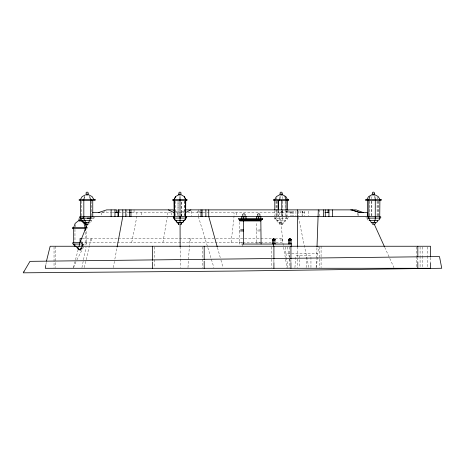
<?xml version="1.0" encoding="UTF-8"?>
<svg xmlns="http://www.w3.org/2000/svg" width="465" height="465" viewBox="0 0 465 465"><rect width="100%" height="100%" fill="white"/><g stroke="black" fill="none" stroke-linecap="round" stroke-linejoin="round"><path stroke-width="0.35" stroke-dasharray="2.33 1.74" d="M282.517 201.235L282.482 219.218L281.145 224.752L279.994 224.45L279.209 223.63L279.029 222.549L277.878 222.247L277.094 221.421L276.913 220.346L275.768 220.038L274.984 219.218L274.803 216.487M316.101 267.567L316.479 258.935M316.508 258.215L317.008 246.706M187.988 267.567L189.871 238.533M294.932 267.584L295.891 255.611L310.951 255.611L310.951 267.584M306.127 267.584L307.086 255.611M316.496 267.578L317.642 253.408L318.839 246.247M231.128 242.387L234.029 216.487L234.029 212.633M286.103 216.487L285.969 219.218L285.353 220.038L284.452 220.346L284.313 221.421L283.697 222.247L282.796 222.549L282.04 224.45L281.139 224.752L280.244 224.45L279.488 222.549L278.587 222.247L277.832 220.346L276.937 220.038L276.32 219.218L276.181 216.487M288.469 217.626L287.48 218.143L287.306 219.218L286.516 220.038L285.37 220.346L285.19 221.421L284.406 222.247L283.255 222.549L283.08 223.63L282.29 224.45L281.145 224.752L279.808 219.218L279.767 216.487M45.872 264.707L46.355 261.842M162.936 242.387L167.255 217.19M371.611 198.7L371.971 196.59M93.814 216.487L93.628 219.218L92.797 220.038M113.291 267.578L114.739 259.772M114.872 259.063L116.982 247.711M282.732 217.626L282.517 218.143M131.74 242.387L136.879 216.487L136.879 212.633M81.939 267.578L83.363 260.464M83.502 259.755L86.06 246.956M84.258 267.584L89.385 245.886M89.547 245.189L90.21 242.387L90.21 238.533M73.447 267.584L78.777 247.287M75.167 226.844L75.952 224.089M73.534 267.637L75.975 261.772M81.294 247.095L79.934 250.124L78.544 249.56L76.696 247.095L77.254 248.496L78.318 249.56L79.707 250.124L81.067 247.095M81.334 246.491L82.421 244.061M81.567 246.491L82.648 244.061M75.836 246.531A3.778 3.755 -90 0 0 77.225 247.095L77.789 248.496L78.847 249.56L80.236 250.124L81.596 247.095M81.869 246.491L82.956 244.061M80.236 250.124L81.823 247.095M82.096 246.491L83.183 244.061M82.352 247.095L80.997 250.124L79.602 249.56L77.754 247.095L78.318 248.496L79.376 249.56L80.765 250.124L82.671 245.88M82.939 245.276L83.485 244.061M82.625 246.491L83.712 244.061M276.175 199.409L276.937 197.718M76.888 259.883L83.659 246.863M286.882 217.626L286.103 218.143M94.86 217.626L93.814 218.143M88.356 224.45L89.181 223.63M90.576 222.247L91.402 221.421M279.895 212.633L282.72 210.912M287.69 210.912L284.865 212.633L279.791 212.633L279.791 215.847M181.524 215.777L181.524 212.226L185.012 210.465M102.48 212.4L106.59 211.023M275.402 217.626L276.181 218.143L274.211 218.091L273.809 217.626M102.155 212.633L111.71 212.633M112.28 212.633L113.873 212.633M118.918 212.633L129.014 212.633M131.74 212.633L171.719 212.633M174.619 212.633L185.419 212.633M187.662 212.633L200.212 212.633M202.874 212.633L278.192 212.633M292.241 212.633L288.091 212.633L288.091 209.878M304.755 212.633L300.094 212.633L300.094 209.878M287.48 218.143L274.803 218.143L276.181 218.143M276.913 220.346L285.37 220.346M279.029 222.549L283.255 222.549M86.135 227.53L87.67 227.53L87.67 228.635M260.848 229.937L256.721 229.937L256.721 222.334M240.887 230.983L239.272 230.983L239.51 222.317M260.156 230.983L256.721 230.983L256.721 242.207L260.848 242.207M82.235 238.533L117.878 238.533M118.377 238.533L271.554 238.533M275.175 238.533L282.801 238.533L282.801 242.387L283.493 246.59M243.637 242.207L239.272 242.207L239.272 244.044L243.398 244.044M80.672 242.387L242.684 242.387M242.939 242.387L260.144 242.387M260.749 242.387L271.734 242.387M275.919 242.387L282.801 242.387L280.494 216.487M80.492 244.061L86.455 244.061L86.455 229.338M77.225 247.095L79.073 249.56L80.462 250.124M285.411 246.962L285.929 253.408L317.642 253.408M366.908 218.143L365.891 217.626M279.767 218.143L279.552 217.626M174.794 210.755L177.851 212.226L177.88 212.633M367.088 219.218L367.896 220.038M384.729 247.304L393.942 267.631M377.045 197.154L377.743 198.846M198.34 216.487L211.168 258.616M211.383 259.307L213.906 267.596M217.446 247.566L220.73 259.307M220.927 259.999L223.055 267.596M298.449 217.202L308.876 267.578M287.26 246.956L290.241 261.888M283.609 247.287L287.074 268.288M285.929 253.408L287.951 267.578M282.168 196.59L282.429 198.7M181.524 212.226L181.553 212.633M180.129 246.706L180.286 267.567M297.583 246.706L297.71 267.567M86.449 242.41L86.455 244.061M430.497 257.622L430.497 261.888M427.719 246.956L427.719 255.488M427.719 256.198L427.719 267.578M422.36 246.956L422.36 255.488M422.36 256.198L422.36 267.578M420.081 246.956L420.081 255.488M420.081 256.198L420.081 267.578M417.82 257.622L417.82 261.888M416.192 246.956L416.192 255.488M416.192 256.198L416.192 267.578M378.644 201.235L378.644 215.76M377.975 201.235L377.975 215.76M377.098 201.235L377.098 215.76M371.849 201.235L371.849 215.76M371.489 201.235L371.489 215.76M369.687 201.235L369.687 215.76M358.329 213.644L358.329 215.777M357.469 212.929L357.469 215.777M321.088 246.247L321.088 267.578M319.281 209.878L319.281 215.83M319.188 246.956L319.188 267.578M308.655 211.197L308.655 215.83M304.755 211.255L304.755 215.847M302.779 211.255L302.779 212.633M302.134 211.197L302.134 215.83L302.076 211.255M299.756 255.611L299.756 267.584M298.298 211.197L298.298 215.83M295.92 211.197L295.92 215.83M293.717 211.197L293.717 215.83M292.241 211.255L292.241 215.847M291.869 211.197L291.869 215.83M290.939 259.755L290.939 261.888M290.579 211.255L290.579 215.847M289.759 211.255L289.759 212.633M289.596 246.956L289.596 267.578M287.48 210.68L287.48 215.76M286.271 210.68L286.271 216.487M286.103 210.68L286.103 215.76M285.155 201.235L285.155 215.76M282.255 210.68L282.255 215.76M282.046 210.68L282.046 215.76M281.778 210.68L281.778 215.76M281.767 212.633L281.767 215.847M280.976 238.533L280.976 242.387M278.454 210.68L278.454 215.76M278.192 210.68L278.192 215.847M277.128 201.235L277.128 215.76M276.181 201.235L276.216 215.847M276.012 201.235L276.012 215.76M274.803 210.68L274.803 215.76M273.914 259.755L273.914 261.888M271.816 246.956L271.816 267.578M256.959 229.937L256.959 230.983M256.959 242.207L256.959 244.044M242.66 244.59L242.66 246.247M239.51 230.983L239.51 242.207M236.516 212.633L236.516 215.847M202.24 246.956L202.24 258.331M202.24 259.046L202.24 267.578M199.735 211.255L199.735 212.633M198.34 209.878L198.34 215.83M197.724 211.255L197.724 212.633M191.597 211.197L191.597 215.83M190.365 238.533L190.365 242.387M184.64 201.235L184.64 215.76M184.564 201.235L184.564 215.76M181.705 216.487L181.705 201.235L181.687 215.847M178.037 215.76L178.037 201.235L178.019 215.847M177.851 212.226L177.851 215.777M175.224 201.235L175.299 216.487M171.167 212.633L171.167 215.847M167.371 212.633L167.371 216.487M154.45 246.956L154.45 259.046M154.45 259.755L154.45 267.578M141.273 212.633L141.273 215.847M134.042 209.878L134.042 212.633M126.904 209.878L126.904 215.83M119.708 209.878L119.708 212.633M101.626 212.633L101.614 215.847M91.779 238.533L91.779 242.387M91.483 201.235L91.477 215.76M85.159 232.262L85.159 244.061M81.886 241.103L81.886 242.387M81.753 201.235L81.753 215.76M74.97 229.361L74.97 241.684M55.701 246.247L55.701 267.578M54.039 246.956L54.039 267.578M75.307 245.462A3.778 3.755 -90 0 1 74.743 244.061M75.533 245.462A3.778 3.755 -90 0 1 75.092 244.549M76.923 247.095A3.778 3.755 -90 0 1 75.533 246.531M77.452 247.095A3.778 3.755 -90 0 1 76.062 246.531M81.259 242.463L81.329 244.061L81.259 242.463M82.729 243.55C82.474 245.165 82.718 240.626 82.729 243.55"/><path stroke-width="0.7" d="M180.002 196.59L180.129 246.706M180.031 218.091L180.036 217.626M317.008 246.706L318.322 209.878M375.296 200.508L375.243 219.218L373.395 224.752M279.767 199.409L280.116 196.59M185.75 200.508L185.587 219.218L184.867 220.038L183.815 220.346L183.652 221.421L182.925 222.247L181.873 222.549L180.984 224.45L181.873 222.549L182.879 222.247L183.588 221.421L183.751 220.346L184.785 220.038L185.5 219.218L185.657 200.508M45.756 265.422L45.274 268.288L430.497 268.288L430.497 262.597M379.882 200.508L379.702 219.218L378.894 220.038L377.72 220.346L377.539 221.421L376.731 222.247L375.557 222.549L375.377 223.63L374.569 224.45M117.116 247.002L122.789 216.487L122.789 209.878M274.914 239.359L273.751 238.533L273.6 246.247M243.782 216.213L243.637 218.352M258.598 216.213L258.453 218.352M46.471 261.121L50.162 246.247L430.497 246.247L430.497 256.913M78.963 246.59L80.061 242.387L87.246 224.456M83.822 199.409L84.665 196.59M73.685 227.53L75.161 223.398L78.23 220.927M262.347 219.422L262.777 218.352L238.435 218.352L238.673 219.422L262.347 219.422L239.51 219.73M368.809 199.409L369.977 196.59M174.201 199.409L175.66 196.59M174.108 199.409L175.59 196.59L178.328 194.94M274.803 199.409L276.413 196.59L279.395 194.94M366.908 199.409L368.553 196.59L371.605 194.94M80.48 199.409L82.171 196.59L85.31 194.94M261.086 244.044L260.848 220.951L261.278 220.34L239.272 220.34M272.589 239.359L273.751 238.533M288.736 239.359L289.898 238.533L291.061 239.359M185.419 212.633L190.877 209.878M241.73 218.352L241.73 216.824L243.021 216.213L244.735 216.213L246.026 216.824L246.026 218.352M256.546 218.352L256.546 216.824L257.837 216.213L259.557 216.213L260.848 216.824L260.848 218.352M98.382 212.633L106.607 209.878L116.68 209.878L116.68 212.633M375.296 218.143L375.598 217.626L375.296 216.487M83.822 216.487L83.305 217.626L83.822 218.143L83.915 219.218L84.926 220.346L85.019 221.421L86.037 222.549L86.542 224.45L87.147 224.752L87.751 224.45L88.263 222.549L89.28 221.421L89.373 220.346L90.396 219.218L90.489 200.508M368.815 216.487L368.094 217.004L368.094 217.626L368.815 218.143L369.506 220.038L370.338 220.346L371.035 222.247L371.866 222.549L372.564 224.45M174.206 216.487L173.306 217.004L173.672 218.091L186.296 218.091L186.663 217.004L185.75 216.487M174.113 216.487L173.201 217.004L173.567 218.091M79.939 242.41L73.685 242.41L72.528 242.928L72.999 244.009L79.939 244.061M174.113 200.508L174.363 219.218L175.073 220.038L176.113 220.346L176.27 221.421L176.985 222.247L181.873 222.549M178.862 194.114L180.995 194.114L180.995 194.94L178.862 194.94L178.862 194.114L178.897 194.94M186.174 209.878L356.091 209.878L363.38 212.633M92.744 212.633L99.981 212.633M114.971 212.633L118.499 212.633M129.625 212.633L131.351 212.633M200.746 212.633L202.083 212.633M325.006 212.633L328.929 212.633M359.276 212.633L367.675 212.633M243.172 216.487L80.48 216.487L79.434 217.004L79.858 218.091L83.822 218.143L83.822 200.508M244.619 216.487L257.633 216.487M259.801 216.487L379.882 216.487L380.893 217.004L380.486 218.091L367.542 218.143L368.815 218.143L368.815 200.508M241.73 216.824L246.026 216.824M256.546 216.824L260.848 216.824M87.158 218.143L90.803 218.091L91.012 217.004L90.489 216.487M80.48 200.508L80.48 218.143L92.483 218.143M80.474 218.143L80.666 219.218L81.491 220.038L82.7 220.346L91.593 220.346M174.108 218.143L174.276 219.218L174.997 220.038L176.049 220.346L183.815 220.346M369.071 220.346L377.72 220.346M239.51 220.951L260.848 220.951M82.7 220.346L82.886 221.421L83.712 222.247L89.367 222.549M371.233 222.549L375.557 222.549M86.449 227.53L72.464 227.53L72.464 228.635L86.135 228.635L86.135 227.53M240.649 229.82L243.637 229.82L243.422 218.352M240.887 230.983L243.637 230.983L243.398 244.044M81.886 238.533L80.061 238.533L80.061 242.387M272.589 239.219L274.914 239.219M288.736 239.219L291.061 239.219M242.66 244.044L291.253 244.044M185.75 218.143L186.558 217.626L186.558 217.004L185.657 216.487M358.928 212.354L360.131 212.633M350.796 209.878L360.718 212.633M177.99 222.549L178.153 223.63L178.891 224.45L178.153 223.63L178.019 222.549L176.938 222.247L176.212 221.421L176.049 220.346M352.133 209.878L358.329 212.22M174.183 210.465L172.957 209.878L118.005 209.878L118.005 216.487M168.347 209.878L174.09 212.633M86.537 224.45L87.147 224.752L85.938 224.45L85.107 223.63L84.921 222.549M88.984 194.94L92.117 196.59L93.814 199.409M375.179 194.94L378.231 196.59L379.882 199.409M282.889 194.94L285.87 196.59L287.48 199.409M181.536 194.94L184.274 196.59L185.756 199.409M81.904 220.927L84.973 223.398L86.24 226.943M81.532 220.927L83.985 223.398L85.159 227.53M184.204 196.59L185.663 199.409M374.325 224.357L384.433 246.648M284.842 196.59L286.103 199.409M89.64 196.59L90.489 199.409M217.254 246.874L208.744 216.487L208.744 209.878M290.032 239.219L289.898 238.533L289.747 244.044M374.813 196.59L375.296 199.409M180.025 216.487L180.036 217.004M297.583 246.706L297.402 209.878M417.82 246.247L417.82 256.913M417.82 261.888L417.82 268.288M375.662 199.409L375.662 200.508M374.412 193.55L374.412 192.748L373.814 192.179L372.971 192.179L372.378 192.748L372.378 193.55M374.174 194.114L374.174 194.94M367.937 199.409L367.937 200.508M367.513 200.508L367.513 216.487L367.507 212.633M332.423 209.878L332.423 216.487M328.929 209.878L328.929 216.487M328.052 209.878L328.052 212.633M325.279 209.878L325.279 216.487M323.541 209.878L323.541 216.487M291.253 246.247L291.253 243.212L288.544 243.212L288.544 244.044M291.061 240.184L291.061 243.212M290.939 246.247L290.939 259.046M290.939 262.597L290.939 268.288M288.736 240.184L288.736 243.212M287.48 200.508L287.48 209.953M287.05 199.409L287.05 200.508M286.103 200.508L286.103 209.953M282.168 193.55L282.168 192.748L281.563 192.179L280.715 192.179L280.116 192.748L280.116 193.55M281.953 194.114L281.953 194.94M281.778 200.508L281.778 209.953M279.506 199.409L279.506 200.508M278.454 200.508L278.454 209.953M278.192 200.508L278.192 209.953M275.106 244.044L275.106 243.212L272.397 243.212L272.397 244.044M274.914 240.184L274.914 243.212M274.803 200.508L274.803 209.953M273.914 246.247L273.914 259.046M273.914 262.597L273.914 268.288M272.589 240.184L272.589 243.212M260.848 219.73L260.848 220.34M259.97 215.516L259.97 214.534L259.226 213.836L258.168 213.836L257.418 214.534L257.418 215.516M245.154 215.516L245.154 214.534L244.404 213.836L243.346 213.836L242.602 214.534L242.602 215.516M243.398 229.82L243.398 230.983M205.873 209.878L205.873 216.487M204.181 246.247L204.181 259.755M204.181 261.179L204.181 268.288M202.083 209.878L202.083 216.487M200.99 209.878L200.99 216.487M186.75 199.409L186.75 200.508M180.978 193.55L180.978 192.748L180.368 192.179L179.496 192.179L178.886 192.748L178.886 193.55M174.206 200.508L174.206 218.143M173.114 199.409L173.114 200.508M152.427 246.247L152.427 260.464M152.427 261.888L152.427 268.288M130.95 209.878L130.95 216.487M129.625 209.878L129.625 216.487M125.812 209.878L125.812 216.487M118.459 209.878L118.459 216.487M114.971 209.878L114.971 216.487M111.106 209.878L111.106 216.487M92.756 200.508L92.756 216.487M91.128 199.409L91.128 200.508M88.193 193.55L88.193 192.748L87.577 192.179L86.711 192.179L86.101 192.748L86.101 193.55M85.159 228.635L85.159 230.809M83.189 199.409L83.189 200.508M80.997 220.102L80.997 220.927M79.137 220.102L79.137 220.927M79.027 218.736L79.027 219.538M73.685 228.635L73.685 242.41M75.307 246.531A3.778 3.755 -90 0 1 73.685 244.061M74.47 245.462A3.778 3.755 -90 0 1 73.912 244.061M23.965 271.577L23.25 272.821L233.378 271.078L441.75 268.264L439.489 256.57L29.969 261.347L23.965 271.577M88.199 194.114L86.095 194.114L86.089 194.94L88.199 194.94L88.199 194.114M282.389 194.114L279.895 194.114L279.895 194.94L282.389 194.94L282.389 194.114M374.662 194.114L372.128 194.114L372.128 194.94L374.662 194.94L374.662 194.114M95.087 199.409L79.207 199.409L79.207 200.508L95.087 200.508L95.087 199.409M186.86 199.409L173.003 199.409L173.003 200.508L186.86 200.508L186.86 199.409M288.689 199.409L273.594 199.409L273.594 200.508L288.689 200.508L288.689 199.409M381.12 199.409L365.67 199.409L365.67 200.508L381.12 200.508L381.12 199.409M81.23 220.102L78.905 220.102L78.905 220.927L81.23 220.927L81.23 220.102M275.106 239.359L272.397 239.359L272.397 240.184L275.106 240.184L275.106 239.359M291.253 239.359L288.544 239.359L288.544 240.184L291.253 240.184L291.253 239.359"/></g></svg>
